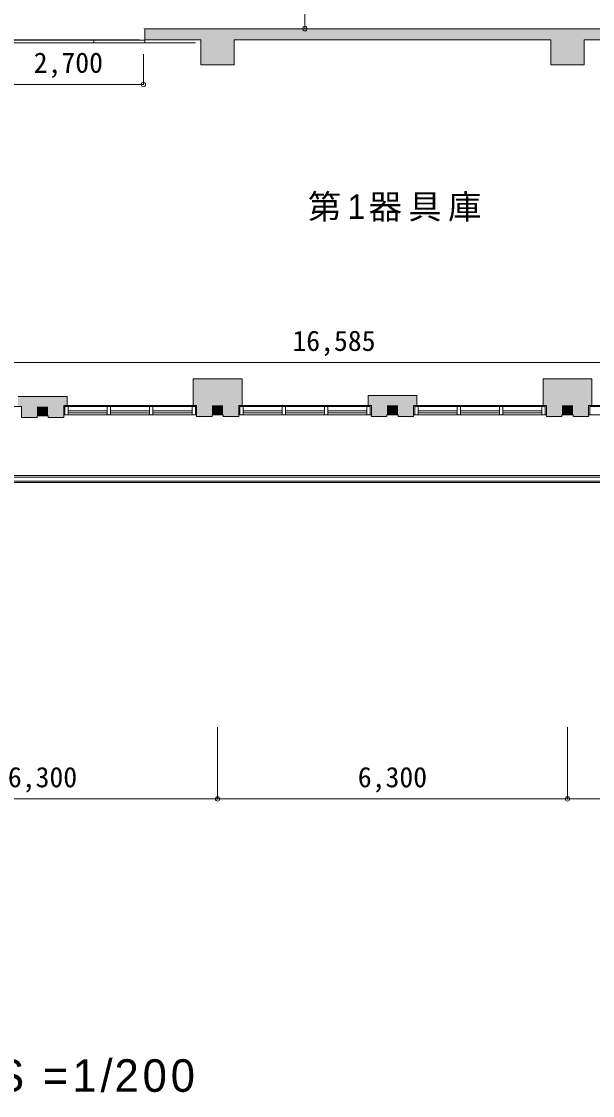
# Model space of a CAD drawing. Units: millimetres, scale not verified. Extents: x -41541 to 40812, y -111456 to -40681.
# Drawn here: x 7354 to 17634, y -111456 to -92111 of the extents above; entities that cross this region are included whole.
import ezdxf
from ezdxf.enums import TextEntityAlignment as Align

# ---------------------------------------------------------------- set-up
doc = ezdxf.new("R2010")
doc.units = ezdxf.units.MM
doc.header["$LTSCALE"] = 200
doc.header["$PDMODE"] = 32
doc.header["$PDSIZE"] = 80
for name, color, linetype, lineweight in [('0-1_躯体', 7, 'Continuous', 9), ('0-2_建具', 7, 'Continuous', 9), ('0-6_寸法', 4, 'Continuous', 5)]:
    doc.layers.add(name, color=color, linetype=linetype, lineweight=lineweight)
doc.layers.add('0-4_室名', color=7, linetype='Continuous')
doc.layers.add('0-7_図名', color=7, linetype='Continuous')
doc.styles.add('・', font='')
doc.styles.add('ＭＳ ゴシック', font='')
doc.styles.add('ＭＳ Ｐゴシック', font='')
doc.styles.get('・').set_extended_font_data('・')
doc.styles.get('ＭＳ ゴシック').set_extended_font_data('MS Gothic')
doc.styles.get('ＭＳ Ｐゴシック').set_extended_font_data('MS PGothic')

msp = doc.modelspace()

# ---------------------------------------------------------------- linework, layer by layer
at = {"layer": '0-1_躯体'}
for p, q in [((10583.9, -92441.2), (4883.9, -92441.2)), ((10583.9, -92441.2), (10583.9, -92891.2)), ((11183.9, -92441.2), (11183.9, -92891.2)), ((16883.9, -92441.2), (11183.9, -92441.2)), ((16883.9, -92441.2), (16883.9, -92891.2)), ((21673.9, -92441.2), (17483.9, -92441.2)), ((17483.9, -92891.2), (17483.9, -92441.2)), ((11183.9, -92891.2), (10583.9, -92891.2)), ((17483.9, -92891.2), (16883.9, -92891.2)), ((10443.9, -98546.2), (10443.9, -99026.2)), ((11323.9, -98546.2), (10443.9, -98546.2)), ((11323.9, -98546.2), (11323.9, -99026.2)), ((16743.9, -98546.2), (16743.9, -99026.2)), ((16743.9, -98546.2), (17083.9, -98546.2)), ((17623.9, -98546.2), (16913.8, -98546.2)), ((17623.9, -98546.2), (17623.9, -99026.2)), ((13593.9, -98846.2), (13593.9, -99026.2)), ((14473.9, -98846.2), (13593.9, -98846.2)), ((14473.9, -98846.2), (14473.9, -99026.2)), ((8173.9, -98866.2), (7293.9, -98866.2)), ((7353.9, -99046.2), (7353.9, -99246.2)), ((10503.9, -99026.2), (8113.9, -99026.2)), ((8114, -99026.2), (8114, -99246.2)), ((8173.9, -98866.2), (8173.9, -99026.2)), ((10503.9, -99026.2), (10503.9, -99226.2)), ((11263.9, -99226.2), (11263.9, -99026.2)), ((11263.9, -99026.2), (13653.9, -99026.2)), ((14413.9, -99226.2), (14413.9, -99026.2)), ((16803.9, -99026.2), (14413.9, -99026.2)), ((16803.9, -99026.2), (16803.9, -99226.2)), ((19953.9, -99026.2), (17563.9, -99026.2)), ((17563.9, -99226.2), (17563.9, -99026.2)), ((7633.9, -99246.2), (7633.9, -99216.2)), ((10783.9, -99226.2), (10503.9, -99226.2)), ((10983.9, -99196.2), (10783.9, -99196.2)), ((10783.9, -99226.2), (10783.9, -99196.2)), ((10983.9, -99226.2), (10983.9, -99196.2)), ((10983.9, -99226.2), (11263.9, -99226.2)), ((13933.9, -99226.2), (13933.9, -99196.2)), ((17083.9, -99226.2), (16803.9, -99226.2)), ((17283.9, -99196.2), (17083.9, -99196.2)), ((17083.9, -99226.2), (17083.9, -99196.2)), ((17283.9, -99226.2), (17283.9, -99196.2)), ((17283.9, -99226.2), (17563.9, -99226.2)), ((7633.9, -99246.2), (7353.9, -99246.2)), ((8113.9, -99246.2), (7833.9, -99246.2)), ((-24046.1, -100291.2), (20613.9, -100291.2)), ((-24046.1, -100316.2), (20613.9, -100316.2)), ((-24046.1, -100391.2), (20613.9, -100391.2)), ((-24046.1, -100416.2), (20613.9, -100416.2))]:
    msp.add_line(p, q, dxfattribs=at)
for points in [[(7353.9, -99046.2), (4963.9, -99046.2), (4963.9, -99246.2)], [(13933.9, -99226.2), (13653.9, -99226.2), (13653.9, -99026.2)], [(7833.9, -99246.2), (7833.9, -99216.2), (7633.9, -99216.2)], [(14413.9, -99226.2), (14133.9, -99226.2), (14133.9, -99196.2), (13933.9, -99196.2)]]:
    msp.add_lwpolyline(points, dxfattribs=at)
at = {"layer": '0-1_躯体', "color": 9}
for points in [[(17483.9, -92441.2), (17483.9, -92241.2), (9483.9, -92441.2), (9483.9, -92241.2)], [(18848.9, -92241.2), (17483.9, -92241.2), (18848.9, -92441.2), (17483.9, -92441.2)], [(11183.9, -92441.2), (10583.9, -92441.2), (11183.9, -92891.2), (10583.9, -92891.2)], [(17483.9, -92441.2), (16883.9, -92441.2), (17483.9, -92891.2), (16883.9, -92891.2)], [(10443.9, -98546.2), (10443.9, -99026.2), (11323.9, -98546.2), (11323.9, -99026.2)], [(17623.9, -98546.2), (16743.9, -98546.2), (17623.9, -99026.2), (16743.9, -99026.2)], [(14473.9, -98846.2), (13593.9, -98846.2), (14473.9, -99026.2), (13593.9, -99026.2)], [(7833.9, -99026.2), (7293.8, -99026.2), (7833.9, -99046.2), (7293.8, -99046.2)], [(8173.9, -99026.2), (8173.9, -98866.2), (7293.9, -99026.2), (7293.9, -98866.2)], [(7633.9, -99246.2), (7633.9, -99046.2), (7353.9, -99246.2), (7353.9, -99046.2)], [(7833.9, -99216.2), (7833.9, -99046.2), (7633.9, -99216.2), (7633.9, -99046.2)], [(8114, -99026.2), (7833.9, -99026.2), (8114, -99246.2), (7833.9, -99246.2)], [(10783.9, -99226.2), (10783.9, -99026.2), (10503.9, -99226.2), (10503.9, -99026.2)], [(10783.9, -99196.2), (10983.9, -99196.2), (10783.9, -99026.2), (10983.9, -99026.2)], [(10983.9, -99226.2), (11263.9, -99226.2), (10983.9, -99026.2), (11263.9, -99026.2)], [(13933.9, -99226.2), (13933.9, -99026.2), (13653.9, -99226.2), (13653.9, -99026.2)], [(13933.9, -99196.2), (14133.9, -99196.2), (13933.9, -99026.2), (14133.9, -99026.2)], [(14133.9, -99226.2), (14414, -99226.2), (14133.9, -99026.2), (14414, -99026.2)], [(16803.9, -99026.2), (16803.9, -99226.2), (17083.9, -99026.2), (17083.9, -99226.2)], [(17283.9, -99196.2), (17283.9, -99026.2), (17083.9, -99196.2), (17083.9, -99026.2)], [(17564, -99026.2), (17283.9, -99026.2), (17564, -99226.2), (17283.9, -99226.2)]]:
    msp.add_solid(points, dxfattribs=at)
at = {"layer": '0-2_建具'}
for p, q in [((9548.9, -92241.2), (9548.9, -92441.2)), ((9548.9, -92241.2), (9573.9, -92241.2)), ((9573.9, -92446.2), (6823.9, -92446.2)), ((8658.9, -92496.2), (8658.9, -92446.2)), ((9548.9, -92441.2), (9573.9, -92441.2)), ((9573.9, -92496.2), (9573.9, -92446.2)), ((6823.9, -92496.2), (9573.9, -92496.2)), ((8113.9, -99026.2), (8113.9, -99196.2)), ((8114, -99026.2), (10483.9, -99026.2)), ((8133.9, -99196.2), (8133.9, -99046.2)), ((10483.9, -99046.2), (8133.9, -99046.2)), ((8173.9, -99046.2), (8173.9, -99026.2)), ((8193.9, -99196.2), (8193.9, -99046.2)), ((8897.6, -99196.2), (8897.6, -99046.2)), ((8957.6, -99196.2), (8957.6, -99046.2)), ((9660.9, -99196.2), (9660.9, -99046.2)), ((9720.9, -99196.2), (9720.9, -99046.2)), ((10423.9, -99196.2), (10423.9, -99046.2)), ((10503.9, -99026.2), (10443.9, -99026.2)), ((10443.9, -99046.2), (10443.9, -99026.2)), ((10483.9, -99196.2), (10483.9, -99046.2)), ((10503.9, -99026.2), (10503.9, -99196.2)), ((11264, -99026.2), (13633.9, -99026.2)), ((11264, -99026.2), (11264, -99196.2)), ((11283.9, -99196.2), (11283.9, -99046.2)), ((13633.9, -99046.2), (11283.9, -99046.2)), ((11323.9, -99026.2), (11323.9, -99046.2)), ((11343.9, -99196.2), (11343.9, -99046.2)), ((12047.6, -99196.2), (12047.6, -99046.2)), ((12107.6, -99196.2), (12107.6, -99046.2)), ((12810.9, -99196.2), (12810.9, -99046.2)), ((12870.9, -99196.2), (12870.9, -99046.2)), ((13573.9, -99196.2), (13573.9, -99046.2)), ((13653.9, -99026.2), (13593.9, -99026.2)), ((13593.9, -99046.2), (13593.9, -99026.2)), ((13633.9, -99196.2), (13633.9, -99046.2)), ((13653.9, -99026.2), (13653.9, -99196.2)), ((14414, -99026.2), (16783.9, -99026.2)), ((14414, -99026.2), (14414, -99196.2)), ((14433.9, -99196.2), (14433.9, -99046.2)), ((16783.9, -99046.2), (14433.9, -99046.2)), ((14473.9, -99026.2), (14473.9, -99046.2)), ((14493.9, -99196.2), (14493.9, -99046.2)), ((15197.6, -99196.2), (15197.6, -99046.2)), ((15257.6, -99196.2), (15257.6, -99046.2)), ((15960.9, -99196.2), (15960.9, -99046.2)), ((16020.9, -99196.2), (16020.9, -99046.2)), ((16723.9, -99196.2), (16723.9, -99046.2)), ((16803.9, -99026.2), (16743.9, -99026.2)), ((16743.9, -99046.2), (16743.9, -99026.2)), ((16783.9, -99196.2), (16783.9, -99046.2)), ((16803.9, -99026.2), (16803.9, -99196.2)), ((17564, -99026.2), (19933.9, -99026.2)), ((17583.9, -99196.2), (17583.9, -99046.2)), ((19933.9, -99046.2), (17583.9, -99046.2)), ((17623.9, -99026.2), (17623.9, -99046.2)), ((8149.2, -99196.2), (8114, -99196.2)), ((8149.2, -99196.2), (10503.9, -99196.2)), ((8193.9, -99121.2), (8897.6, -99121.2)), ((8193.9, -99158.7), (8897.6, -99158.7)), ((8957.6, -99121.2), (9660.9, -99121.2)), ((8957.6, -99158.7), (9660.9, -99158.7)), ((10423.9, -99121.2), (9720.9, -99121.2)), ((10423.9, -99158.7), (9720.9, -99158.7)), ((11299.2, -99196.2), (11264, -99196.2)), ((11299.2, -99196.2), (13653.9, -99196.2)), ((11343.9, -99121.2), (12047.6, -99121.2)), ((11343.9, -99158.7), (12047.6, -99158.7)), ((12107.6, -99121.2), (12810.9, -99121.2)), ((12107.6, -99158.7), (12810.9, -99158.7)), ((13573.9, -99121.2), (12870.9, -99121.2)), ((13573.9, -99158.7), (12870.9, -99158.7)), ((14449.2, -99196.2), (14414, -99196.2)), ((14449.2, -99196.2), (16803.9, -99196.2)), ((14493.9, -99121.2), (15197.6, -99121.2)), ((14493.9, -99158.7), (15197.6, -99158.7)), ((15257.6, -99121.2), (15960.9, -99121.2)), ((15257.6, -99158.7), (15960.9, -99158.7)), ((16723.9, -99121.2), (16020.9, -99121.2)), ((16723.9, -99158.7), (16020.9, -99158.7)), ((17599.2, -99196.2), (17564, -99196.2)), ((17599.2, -99196.2), (19953.9, -99196.2))]:
    msp.add_line(p, q, dxfattribs=at)
at = {"layer": '0-2_建具', "color": 4, "lineweight": 5}
msp.add_line((9573.9, -92496.2), (10488.9, -92496.2), dxfattribs=at)
at = {"layer": '0-6_寸法'}
for p, q in [((12456.1, -90241.2), (12456.1, -92241.2)), ((9548.9, -93246.2), (9548.9, -92702.1)), ((6848.9, -93246.2), (9548.9, -93246.2)), ((4688.9, -98255.3), (21273.9, -98255.3)), ((10883.9, -106114.7), (10883.9, -104824.5)), ((17183.9, -106114.7), (17183.9, -104824.5)), ((4583.9, -106114.7), (10883.9, -106114.7)), ((10883.9, -106114.7), (17183.9, -106114.7)), ((17183.9, -106114.7), (23483.9, -106114.7))]:
    msp.add_line(p, q, dxfattribs=at)
for p in [(12456.1, -92241.2), (9548.9, -93246.2), (10883.9, -106114.7), (17183.9, -106114.7)]:
    msp.add_point(p, dxfattribs=at)

# ---------------------------------------------------------------- texts
at = {"layer": '0-4_室名', "insert": (12508.9, -95716.2), "char_height": 439.9, "attachment_point": 7, "style": 'ＭＳ Ｐゴシック'}
msp.add_mtext('\\T1.19;第1器具庫', dxfattribs=at)
at = {"layer": '0-6_寸法', "style": 'ＭＳ ゴシック'}
for s, p in [('2,700', (7573.9, -93146.2)), ('16,585', (12231.4, -98155.3)), ('6,300', (7108.9, -106014.7)), ('6,300', (13408.9, -106014.7))]:
    msp.add_text(s, height=366.6, dxfattribs=at).set_placement(p, align=Align.BOTTOM_LEFT)
at = {"layer": '0-7_図名', "insert": (-8474.5, -111456.4), "char_height": 586.5, "attachment_point": 7, "style": '・'}
msp.add_mtext('\\T1.16;高松市総合体育館\u3000本館1階平面図\u3000S\\~=1/200', dxfattribs=at)

# ---------------------------------------------------------------- next in the draw order: wipeouts: each hides what was drawn before it
msp.add_wipeout([(9483.9, -92241.2), (9483.9, -92441.2), (9573.9, -92441.2), (9573.9, -92241.2)])

# ---------------------------------------------------------------- next in the draw order: linework, layer by layer
at = {"layer": '0-2_建具'}
msp.add_line((9573.9, -92441.2), (9573.9, -92241.2), dxfattribs=at)

# ---------------------------------------------------------------- next in the draw order: wipeouts: each hides what was drawn before it
msp.add_wipeout([(9573.9, -92241.2), (9483.9, -92241.2), (9483.9, -92441.2), (9573.9, -92441.2)])

# ---------------------------------------------------------------- next in the draw order: linework, layer by layer
at = {"layer": '0-1_躯体'}
for q in [(9573.9, -92441.2), (18704.9, -92241.2)]:
    msp.add_line((9573.9, -92241.2), q, dxfattribs=at)

doc.saveas('drawing.dxf')
